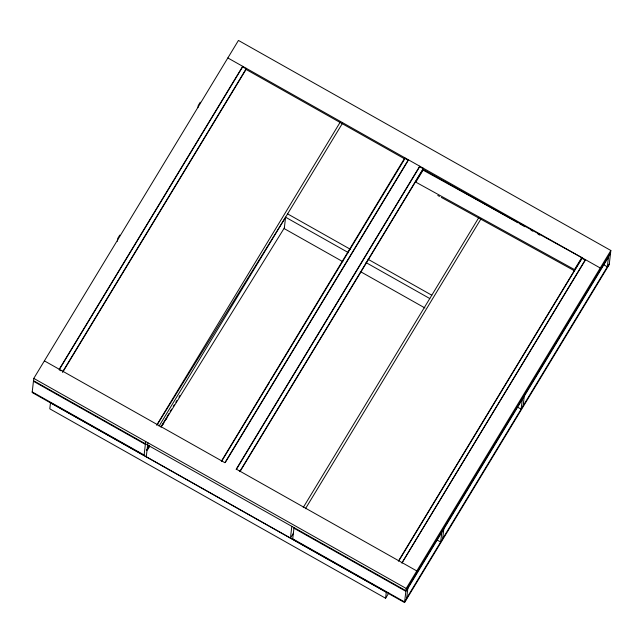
<?xml version="1.0" encoding="UTF-8"?>
<svg xmlns="http://www.w3.org/2000/svg" width="643" height="643" viewBox="0 0 643 643"><rect width="100%" height="100%" fill="white"/><g stroke="black" fill="none" stroke-linecap="round" stroke-linejoin="round"><path stroke-width="0.96" d="M600.249 268.002L581.77 257.586L574.496 269.594L574.496 270.807L441.283 197.385M399.351 560.013L581.77 258.791L581.77 257.586L227.847 57.95M33.782 378.389L32.15 392.503L404.551 602.563L609.218 264.611L610.85 250.497L238.449 40.437L33.782 378.389L406.183 588.449L404.551 602.563M62.733 371.228L62.668 371.767L246.124 68.833L242.644 66.864L242.7 66.325L59.244 369.259M117.436 241.278L117.765 238.4L119.783 235.073M144.056 455.622L145.688 441.508M146.258 456.868L147.89 442.754M198.004 107.469L198.221 105.548L200.238 102.221M62.604 372.361L246.06 69.428L246.189 68.295M221.417 460.734L221.353 461.272L404.873 157.8M239.759 471.078L239.702 471.616L423.158 168.691L419.67 166.722L419.734 166.183L236.278 469.117L416.793 570.936M348.506 252.707L285.588 217.213L284.27 228.635L342.815 261.661M291.818 526.36L290.443 538.199L293.562 533.055M292.645 539.445L294.02 527.598M240.152 471.359L423.086 169.286L423.215 168.153M385.599 598.247L386.306 592.123L50.508 402.711L49.8 408.835L385.599 598.247L388.718 593.087M398.443 560.592L398.379 561.13L581.835 258.197L585.323 260.166L401.867 563.091L585.387 259.627L585.323 260.166M441.773 532.444L440.664 542.017L437.168 540.04M442.681 538.689L443.783 529.117M522.229 399.592L521.119 409.165L517.623 407.188M523.137 405.837L524.238 396.265M581.77 258.791L581.899 257.658M59.703 368.937L242.644 66.864M156.796 425.015L340.219 122.13M159.038 426.18L342.51 123.231M149.321 446.009L146.717 450.301L149.361 446.049M161.795 425.417L165.95 418.545M166.995 416.833L169.069 413.401M170.114 411.681L171.673 409.109M173.232 406.529L174.269 404.817M175.828 402.237L176.865 400.525M178.947 397.093L179.984 395.373M147.689 449.618L149.248 447.046M162.751 424.75L163.796 423.03M165.87 419.598L166.907 417.886M221.803 461.015L269.618 382.063M270.655 380.343L404.744 158.942L246.06 69.428M225.355 462.381L407.775 161.168M236.214 469.655L419.67 166.722M303.247 507.488L478.931 217.39M305.449 508.726L481.02 218.813M406.183 588.449L610.85 250.497M610.585 252.771L405.918 590.716L33.516 380.664M610.52 253.366L608.503 256.726L607.273 267.343L609.283 264.016M407.807 588.53L608.439 257.232M406.697 598.103L607.33 266.805L603.833 264.828M156.932 425.119L285.588 217.213M160.967 427.306L284.351 227.919M581.77 257.586L423.086 170.13L415.812 182.138L574.496 269.594M437.77 195.448L439.523 196.42M404.809 158.339L408.297 160.308L408.361 159.769L224.905 462.703L44.391 360.876M423.086 169.286L517.896 222.767M519.648 223.756L524.897 226.714M531.022 230.17L532.774 231.159M538.022 234.116L539.766 235.105M287.606 213.886L350.523 249.38M368.005 259.233L431.799 295.217M365.988 262.561L429.781 298.545M360.297 271.523L424.959 307.997M59.188 369.797L60.924 370.778M33.452 381.259L145.358 444.377M293.947 528.2L405.854 591.319L407.871 587.991L406.633 598.641L404.624 601.969L292.718 538.842M32.222 391.909L144.12 455.027"/></g></svg>
